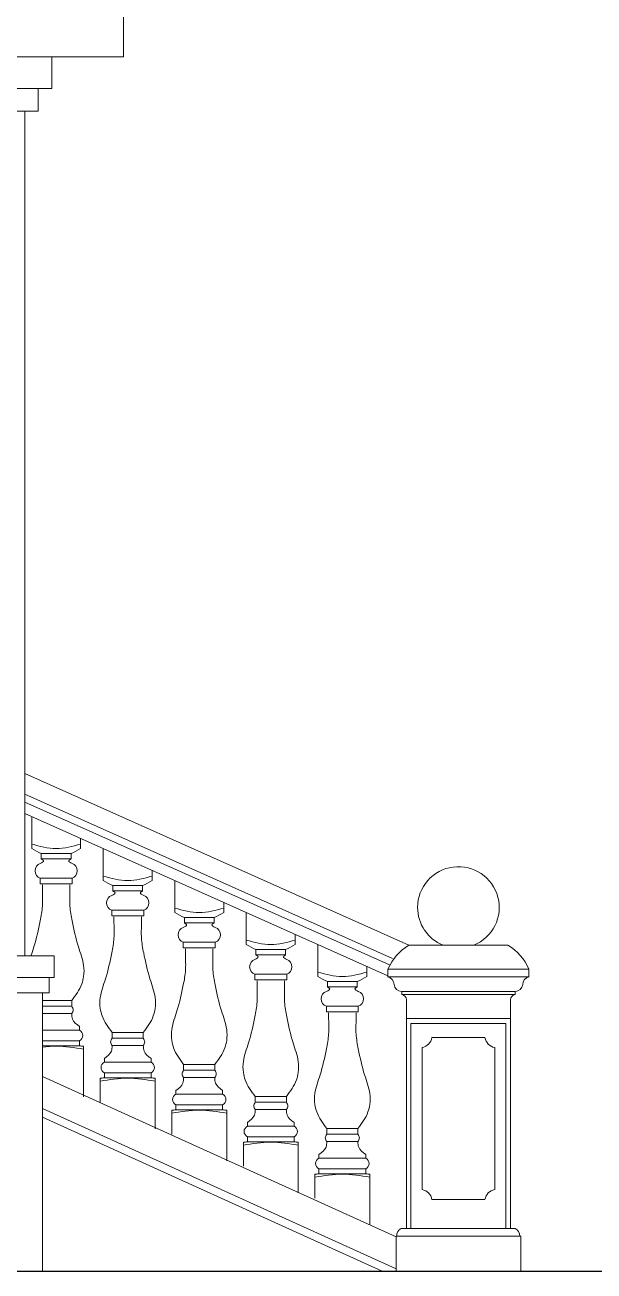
# Model space of a CAD drawing. Header units: millimetres. Extents: x 574812 to 785403, y 231698 to 285481.
# Drawn here: x 690222 to 691756, y 269263 to 272624 of the extents above; entities that cross this region are included whole.
import ezdxf

# ---------------------------------------------------------------- set-up
doc = ezdxf.new("R2010")
doc.units = ezdxf.units.MM
doc.layers.add('WALL-outdoor', color=14, linetype='Continuous', lineweight=30)
doc.layers.add('Баллюстрада', color=7, linetype='Continuous', lineweight=5)

msp = doc.modelspace()

# ---------------------------------------------------------------- linework, layer by layer
at = {"layer": 'WALL-outdoor', "lineweight": 9}
for p, q in [((690487.8, 272709.8), (690487.8, 272538.1)), ((690487.8, 272709.8), (690487.8, 272538.1)), ((684776.3, 272538.1), (690487.8, 272538.1)), ((690487.8, 272538.1), (690222, 272538.1)), ((690294.4, 272538.1), (690294.4, 272452.1)), ((689769.6, 272452.1), (690294.4, 272452.1)), ((690257.3, 272452.1), (690257.3, 272391.5)), ((689806.7, 272391.5), (690257.3, 272391.5)), ((690222, 272391.5), (690222, 270113.1)), ((690222, 271753.1), (690222, 271373.1)), ((690222, 270604.7), (691257, 270141.9)), ((690222, 270549.1), (691213.3, 270106.4)), ((690222, 270528.2), (691204.6, 270089.3)), ((690222, 270496.9), (691200.6, 270059.8)), ((690240.2, 270402.5), (690240.2, 270489.4)), ((690372.2, 270402.5), (690372.2, 270430.3)), ((690306.2, 270389.5), (690266.2, 270389.5)), ((690266.2, 270389.5), (690266.2, 270374.5)), ((690306.2, 270389.5), (690266.2, 270389.5)), ((690306.2, 270389.5), (690346.2, 270389.5)), ((690306.2, 270389.5), (690346.2, 270389.5)), ((690346.2, 270389.5), (690346.2, 270374.5)), ((690433.1, 270316.2), (690433.1, 270403.1)), ((690266.2, 270374.5), (690306.2, 270374.5)), ((690266.2, 270374.5), (690306.2, 270374.5)), ((690346.2, 270374.5), (690306.2, 270374.5)), ((690346.2, 270374.5), (690306.2, 270374.5)), ((690565.1, 270316.2), (690565.1, 270344.1)), ((690306.2, 270322.5), (690263.2, 270322.5)), ((690263.2, 270307.5), (690263.2, 270322.5)), ((690306.2, 270322.5), (690349.2, 270322.5)), ((690349.2, 270307.5), (690349.2, 270322.5)), ((690625.9, 270229.9), (690625.9, 270316.8)), ((690263.2, 270307.5), (690306.2, 270307.5)), ((690349.2, 270307.5), (690306.2, 270307.5)), ((690499.1, 270303.2), (690459.1, 270303.2)), ((690459.1, 270303.2), (690459.1, 270288.2)), ((690499.1, 270303.2), (690459.1, 270303.2)), ((690459.1, 270288.2), (690499.1, 270288.2)), ((690459.1, 270288.2), (690499.1, 270288.2)), ((690499.1, 270303.2), (690539.1, 270303.2)), ((690499.1, 270303.2), (690539.1, 270303.2)), ((690539.1, 270288.2), (690499.1, 270288.2)), ((690539.1, 270288.2), (690499.1, 270288.2)), ((690539.1, 270303.2), (690539.1, 270288.2)), ((690757.9, 270229.9), (690757.9, 270257.8)), ((690499.1, 270236.2), (690456.1, 270236.2)), ((690456.1, 270221.2), (690456.1, 270236.2)), ((690456.1, 270221.2), (690499.1, 270221.2)), ((690499.1, 270236.2), (690542.1, 270236.2)), ((690542.1, 270221.2), (690499.1, 270221.2)), ((690542.1, 270221.2), (690542.1, 270236.2)), ((690691.9, 270216.9), (690651.9, 270216.9)), ((690651.9, 270216.9), (690651.9, 270201.9)), ((690691.9, 270216.9), (690651.9, 270216.9)), ((690691.9, 270216.9), (690731.9, 270216.9)), ((690691.9, 270216.9), (690731.9, 270216.9)), ((690731.9, 270216.9), (690731.9, 270201.9)), ((690818.8, 270143.6), (690818.8, 270230.5)), ((690651.9, 270201.9), (690691.9, 270201.9)), ((690651.9, 270201.9), (690691.9, 270201.9)), ((690731.9, 270201.9), (690691.9, 270201.9)), ((690731.9, 270201.9), (690691.9, 270201.9)), ((690691.9, 270149.9), (690648.9, 270149.9)), ((690648.9, 270134.9), (690648.9, 270149.9)), ((690691.9, 270149.9), (690734.9, 270149.9)), ((690734.9, 270134.9), (690734.9, 270149.9)), ((690950.8, 270143.6), (690950.8, 270171.5)), ((691011.7, 270057.3), (691011.7, 270144.2)), ((691257, 270141.9), (691524.1, 270141.9)), ((691432, 270141.9), (691349.1, 270141.9)), ((687722, 270113.1), (690300.9, 270113.1)), ((690300.9, 270113.1), (690300.9, 270055)), ((690648.9, 270134.9), (690691.9, 270134.9)), ((690734.9, 270134.9), (690691.9, 270134.9)), ((690884.8, 270130.6), (690844.8, 270130.6)), ((690844.8, 270130.6), (690844.8, 270115.6)), ((690884.8, 270130.6), (690844.8, 270130.6)), ((690844.8, 270115.6), (690884.8, 270115.6)), ((690844.8, 270115.6), (690884.8, 270115.6)), ((690884.8, 270130.6), (690924.8, 270130.6)), ((690884.8, 270130.6), (690924.8, 270130.6)), ((690924.8, 270115.6), (690884.8, 270115.6)), ((690924.8, 270115.6), (690884.8, 270115.6)), ((690924.8, 270130.6), (690924.8, 270115.6)), ((691143.7, 270057.3), (691143.7, 270085.2)), ((691200.6, 270077.8), (691200.6, 270056.2)), ((691200.6, 270077.8), (691580.6, 270077.8)), ((691580.6, 270077.8), (691580.6, 270056.2)), ((690300.9, 270055), (678042, 270055)), ((690287.4, 270055), (690287.4, 270013.1)), ((690884.8, 270063.6), (690841.8, 270063.6)), ((690841.8, 270048.6), (690841.8, 270063.6)), ((690841.8, 270048.6), (690884.8, 270048.6)), ((690884.8, 270063.6), (690927.8, 270063.6)), ((690927.8, 270048.6), (690884.8, 270048.6)), ((690927.8, 270048.6), (690927.8, 270063.6)), ((691077.7, 270044.3), (691037.7, 270044.3)), ((691037.7, 270044.3), (691037.7, 270029.3)), ((691077.7, 270044.3), (691037.7, 270044.3)), ((691077.7, 270044.3), (691117.7, 270044.3)), ((691077.7, 270044.3), (691117.7, 270044.3)), ((691117.7, 270044.3), (691117.7, 270029.3)), ((691200.6, 270056.8), (691580.6, 270056.8)), ((687708.5, 270013.1), (690287.4, 270013.1)), ((690269.5, 270013.1), (690269.5, 269263.1)), ((691037.7, 270029.3), (691077.7, 270029.3)), ((691037.7, 270029.3), (691077.7, 270029.3)), ((691117.7, 270029.3), (691077.7, 270029.3)), ((691117.7, 270029.3), (691077.7, 270029.3)), ((691237.9, 270017.4), (691237.9, 270008.7)), ((691237.9, 270017.4), (691543.2, 270017.4)), ((691237.9, 270008.7), (691543.2, 270008.7)), ((691543.2, 270017.4), (691543.2, 270008.7)), ((690306.2, 269992.5), (690269.5, 269992.5)), ((690269.5, 269977.5), (690306.2, 269977.5)), ((690306.2, 269992.5), (690348.2, 269992.5)), ((690348.2, 269977.5), (690306.2, 269977.5)), ((690348.2, 269992.5), (690348.2, 269977.5)), ((691077.7, 269977.3), (691034.7, 269977.3)), ((691034.7, 269962.3), (691034.7, 269977.3)), ((691077.7, 269977.3), (691120.7, 269977.3)), ((691120.7, 269962.3), (691120.7, 269977.3)), ((691250.6, 269378.1), (691250.6, 269994.7)), ((691530.6, 269378.1), (691530.6, 269994.7)), ((690269.5, 269957.5), (690306.2, 269957.5)), ((690348.2, 269957.5), (690306.2, 269957.5)), ((691034.7, 269962.3), (691077.7, 269962.3)), ((691120.7, 269962.3), (691077.7, 269962.3)), ((691250.6, 269944.7), (691530.6, 269944.7)), ((691530.6, 269378.1), (691530.6, 269944.7)), ((690269.5, 269912.5), (690306.2, 269912.5)), ((690369.2, 269912.5), (690306.2, 269912.5)), ((690369.2, 269922.5), (690369.2, 269912.5)), ((690499.1, 269906.2), (690457.1, 269906.2)), ((690457.1, 269906.2), (690457.1, 269891.2)), ((690499.1, 269906.2), (690541.1, 269906.2)), ((690541.1, 269906.2), (690541.1, 269891.2)), ((691262.6, 269378.1), (691262.6, 269930.6)), ((691518.6, 269930.6), (691262.6, 269930.6)), ((691518.6, 269378.1), (691518.6, 269930.6)), ((690269.5, 269884.5), (690306.2, 269884.5)), ((690369.2, 269884.5), (690306.2, 269884.5)), ((690369.2, 269884.5), (690369.2, 269870.5)), ((690457.1, 269891.2), (690499.1, 269891.2)), ((690457.1, 269871.2), (690499.1, 269871.2)), ((690541.1, 269891.2), (690499.1, 269891.2)), ((690541.1, 269871.2), (690499.1, 269871.2)), ((691319.2, 269893.1), (691461.9, 269893.1)), ((690269.5, 269870.5), (690306.2, 269870.5)), ((690369.2, 269870.5), (690306.2, 269870.5)), ((690380.2, 269733.2), (690380.2, 269869.5)), ((691292.8, 269483.1), (691292.8, 269866)), ((691488.3, 269483.1), (691488.3, 269866)), ((690436.1, 269836.2), (690436.1, 269826.2)), ((690436.1, 269826.2), (690499.1, 269826.2)), ((690562.1, 269826.2), (690499.1, 269826.2)), ((690562.1, 269836.2), (690562.1, 269826.2)), ((690691.9, 269819.9), (690649.9, 269819.9)), ((690649.9, 269819.9), (690649.9, 269804.9)), ((690649.9, 269804.9), (690691.9, 269804.9)), ((690691.9, 269819.9), (690733.9, 269819.9)), ((690733.9, 269804.9), (690691.9, 269804.9)), ((690733.9, 269819.9), (690733.9, 269804.9)), ((690269.5, 269788), (691222.6, 269355.9)), ((690425.1, 269783.2), (690425.1, 269718.8)), ((690436.1, 269798.2), (690499.1, 269798.2)), ((690436.1, 269798.2), (690436.1, 269784.2)), ((690436.1, 269784.2), (690499.1, 269784.2)), ((690562.1, 269798.2), (690499.1, 269798.2)), ((690562.1, 269784.2), (690499.1, 269784.2)), ((690562.1, 269798.2), (690562.1, 269784.2)), ((690573.1, 269646.9), (690573.1, 269783.2)), ((690649.9, 269784.9), (690691.9, 269784.9)), ((690733.9, 269784.9), (690691.9, 269784.9)), ((690628.9, 269749.9), (690628.9, 269739.9)), ((690628.9, 269739.9), (690691.9, 269739.9)), ((690754.9, 269739.9), (690691.9, 269739.9)), ((690754.9, 269749.9), (690754.9, 269739.9)), ((690628.9, 269711.9), (690691.9, 269711.9)), ((690628.9, 269711.9), (690628.9, 269697.9)), ((690754.9, 269711.9), (690691.9, 269711.9)), ((690754.9, 269711.9), (690754.9, 269697.9)), ((690884.8, 269733.6), (690842.8, 269733.6)), ((690842.8, 269733.6), (690842.8, 269718.6)), ((690842.8, 269718.6), (690884.8, 269718.6)), ((690884.8, 269733.6), (690926.8, 269733.6)), ((690926.8, 269718.6), (690884.8, 269718.6)), ((690926.8, 269733.6), (690926.8, 269718.6)), ((690269.5, 269701.2), (691222.6, 269269.1)), ((690269.5, 269678.2), (691184.9, 269263.1)), ((690617.9, 269696.9), (690617.9, 269632.6)), ((690628.9, 269697.9), (690691.9, 269697.9)), ((690754.9, 269697.9), (690691.9, 269697.9)), ((690765.9, 269560.6), (690765.9, 269696.9)), ((690842.8, 269698.6), (690884.8, 269698.6)), ((690926.8, 269698.6), (690884.8, 269698.6)), ((690821.8, 269663.6), (690821.8, 269653.6)), ((690821.8, 269653.6), (690884.8, 269653.6)), ((690947.8, 269653.6), (690884.8, 269653.6)), ((690947.8, 269663.6), (690947.8, 269653.6)), ((691077.7, 269647.3), (691035.7, 269647.3)), ((691035.7, 269647.3), (691035.7, 269632.3)), ((691077.7, 269647.3), (691119.7, 269647.3)), ((691119.7, 269647.3), (691119.7, 269632.3)), ((690810.8, 269610.6), (690810.8, 269546.3)), ((690821.8, 269625.6), (690884.8, 269625.6)), ((690821.8, 269625.6), (690821.8, 269611.6)), ((690821.8, 269611.6), (690884.8, 269611.6)), ((690947.8, 269625.6), (690884.8, 269625.6)), ((690947.8, 269611.6), (690884.8, 269611.6)), ((690947.8, 269625.6), (690947.8, 269611.6)), ((690958.8, 269474.3), (690958.8, 269610.6)), ((691035.7, 269632.3), (691077.7, 269632.3)), ((691035.7, 269612.3), (691077.7, 269612.3)), ((691119.7, 269632.3), (691077.7, 269632.3)), ((691119.7, 269612.3), (691077.7, 269612.3)), ((691014.7, 269577.3), (691014.7, 269567.3)), ((691140.7, 269577.3), (691140.7, 269567.3)), ((691014.7, 269567.3), (691077.7, 269567.3)), ((691014.7, 269539.3), (691077.7, 269539.3)), ((691014.7, 269539.3), (691014.7, 269525.3)), ((691140.7, 269567.3), (691077.7, 269567.3)), ((691140.7, 269539.3), (691077.7, 269539.3)), ((691140.7, 269539.3), (691140.7, 269525.3)), ((691003.7, 269524.3), (691003.7, 269460)), ((691014.7, 269525.3), (691077.7, 269525.3)), ((691140.7, 269525.3), (691077.7, 269525.3)), ((691151.7, 269388), (691151.7, 269524.3)), ((691319.2, 269456), (691461.9, 269456)), ((691236.4, 269378.1), (691543.9, 269378.1)), ((691222.6, 269263.1), (691222.6, 269357.6)), ((691558.6, 269357.6), (691222.6, 269357.6)), ((691558.6, 269263.1), (691558.6, 269357.6))]:
    msp.add_line(p, q, dxfattribs=at)
for centre, radius, start, end in [((690270.5, 270342.5), 21.3, 110.016, 249.984), ((690270.5, 270342.5), 21.3, 110.016, 249.984), ((690341.9, 270342.5), 21.3, 290.016, 69.984), ((690341.9, 270342.5), 21.3, 290.016, 69.984), ((691390.6, 270243.8), 110, 292.1264, 180), ((690463.4, 270256.2), 21.3, 110.016, 249.984), ((690463.4, 270256.2), 21.3, 110.016, 249.984), ((690534.8, 270256.2), 21.3, 290.016, 69.984), ((690534.8, 270256.2), 21.3, 290.016, 69.984), ((691390.6, 270243.8), 110, 180, 247.8736), ((690656.2, 270169.9), 21.3, 110.016, 249.984), ((690656.2, 270169.9), 21.3, 110.016, 249.984), ((690727.7, 270169.9), 21.3, 290.016, 69.984), ((690727.7, 270169.9), 21.3, 290.016, 69.984), ((691330.2, 270020.6), 141.6, 121.1151, 156.2023), ((691451, 270020.6), 141.6, 23.7977, 58.8849), ((690849.1, 270083.6), 21.3, 110.016, 249.984), ((690849.1, 270083.6), 21.3, 110.016, 249.984), ((690920.5, 270083.6), 21.3, 290.016, 69.984), ((690920.5, 270083.6), 21.3, 290.016, 69.984), ((691042, 269997.3), 21.3, 110.016, 249.984), ((691042, 269997.3), 21.3, 110.016, 249.984), ((691113.4, 269997.3), 21.3, 290.016, 69.984), ((691113.4, 269997.3), 21.3, 290.016, 69.984), ((691238.2, 270038.3), 21, 185.1687, 269.0425), ((691542.9, 270038.3), 21, 270.9575, 354.8313), ((690362.8, 269898.5), 15.4, 294.5295, 65.4705), ((690442.5, 269812.2), 15.4, 114.5295, 245.4705), ((690555.7, 269812.2), 15.4, 294.5295, 65.4705), ((690635.3, 269725.9), 15.4, 114.5295, 245.4705), ((690748.6, 269725.9), 15.4, 294.5295, 65.4705), ((690828.2, 269639.6), 15.4, 114.5295, 245.4705), ((690941.4, 269639.6), 15.4, 294.5295, 65.4705), ((691021.1, 269553.3), 15.4, 114.5295, 245.4705), ((691134.3, 269553.3), 15.4, 294.5295, 65.4705)]:
    msp.add_arc(centre, radius, start, end, dxfattribs=at)
for centre, major_axis, start_param, end_param in [((691195, 270034.3), (0, 22.9), -1.476584, -0.251411), ((691236, 269993.9), (0, 14.9), -1.521299, -0.129455), ((691286.8, 269899.3), (0, 33.8), 3.325418, 4.528564), ((691494.3, 269449.9), (0, 33.8), 0.183825, 1.386971), ((691245.3, 269358.7), (0, 21.5), 0.439521, 1.621642)]:
    msp.add_ellipse(centre, major_axis=major_axis, ratio=0.976541, start_param=start_param, end_param=end_param, dxfattribs=at)
at = {"layer": 'WALL-outdoor', "lineweight": 9, "extrusion": (0, 0, -1)}
for centre, major_axis, start_param, end_param in [((691586.1, 270034.3), (0, 22.9), -1.476584, -0.251411), ((691545.1, 269993.9), (0, 14.9), -1.521299, -0.129455), ((691494.3, 269899.3), (0, 33.8), 3.325418, 4.528564), ((691286.8, 269449.9), (0, 33.8), 0.183825, 1.386971), ((691534.9, 269358.7), (0, 21.5), 0.439521, 1.621642)]:
    msp.add_ellipse(centre, major_axis=major_axis, ratio=0.976541, start_param=start_param, end_param=end_param, dxfattribs=at)
at = {"layer": 'WALL-outdoor', "lineweight": 9}
for points in [[(690240.2, 270414.5), (690262.2, 270408.5), (690284.2, 270402.5), (690306.2, 270402.5)], [(690372.2, 270414.5), (690350.2, 270408.5), (690328.2, 270402.5), (690306.2, 270402.5)], [(690240.2, 270402.5), (690248.7, 270397.7), (690257.2, 270392.9), (690266.2, 270389.5)], [(690372.2, 270402.5), (690363.7, 270397.7), (690355.1, 270392.9), (690346.2, 270389.5)], [(690433.1, 270328.2), (690455.1, 270322.2), (690477.1, 270316.2), (690499.1, 270316.2)], [(690433.1, 270316.2), (690441.6, 270311.4), (690450.1, 270306.6), (690459.1, 270303.2)], [(690565.1, 270328.2), (690543.1, 270322.2), (690521.1, 270316.2), (690499.1, 270316.2)], [(690565.1, 270316.2), (690556.5, 270311.4), (690548, 270306.6), (690539.1, 270303.2)], [(690625.9, 270241.9), (690647.9, 270235.9), (690669.9, 270229.9), (690691.9, 270229.9)], [(690757.9, 270241.9), (690735.9, 270235.9), (690713.9, 270229.9), (690691.9, 270229.9)], [(690625.9, 270229.9), (690634.5, 270225.1), (690643, 270220.3), (690651.9, 270216.9)], [(690757.9, 270229.9), (690749.4, 270225.1), (690740.9, 270220.3), (690731.9, 270216.9)], [(690818.8, 270155.6), (690840.8, 270149.6), (690862.8, 270143.6), (690884.8, 270143.6)], [(690818.8, 270143.6), (690827.3, 270138.8), (690835.9, 270134), (690844.8, 270130.6)], [(690950.8, 270155.6), (690928.8, 270149.6), (690906.8, 270143.6), (690884.8, 270143.6)], [(690950.8, 270143.6), (690942.3, 270138.8), (690933.8, 270134), (690924.8, 270130.6)], [(691011.7, 270069.3), (691033.7, 270063.3), (691055.7, 270057.3), (691077.7, 270057.3)], [(691011.7, 270057.3), (691020.2, 270052.5), (691028.7, 270047.7), (691037.7, 270044.3)], [(691143.7, 270069.3), (691121.7, 270063.3), (691099.7, 270057.3), (691077.7, 270057.3)], [(691143.7, 270057.3), (691135.2, 270052.5), (691126.7, 270047.7), (691117.7, 270044.3)]]:
    msp.add_open_spline(points, degree=3, dxfattribs=at)
for points in [[(690266.2, 270374.5), (690272.2, 270369.5), (690263.2, 270362.5)], [(690266.2, 270374.5), (690272.2, 270369.5), (690263.2, 270362.5)], [(690346.2, 270374.5), (690340.2, 270369.5), (690349.2, 270362.5)], [(690346.2, 270374.5), (690340.2, 270369.5), (690349.2, 270362.5)], [(690343.2, 270304.5), (690343.2, 270287.5), (690343.2, 270247.5), (690349.2, 270207.5), (690366.2, 270137.5), (690380.2, 270087.5), (690380.2, 270057.5), (690375.2, 270037.5), (690348.2, 269992.5)], [(690459.1, 270288.2), (690465.1, 270283.2), (690456.1, 270276.2)], [(690459.1, 270288.2), (690465.1, 270283.2), (690456.1, 270276.2)], [(690539.1, 270288.2), (690533.1, 270283.2), (690542.1, 270276.2)], [(690539.1, 270288.2), (690533.1, 270283.2), (690542.1, 270276.2)], [(690462.1, 270218.2), (690462.1, 270201.2), (690462.1, 270161.2), (690456.1, 270121.2), (690439.1, 270051.2), (690425.1, 270001.2), (690425.1, 269971.2), (690430.1, 269951.2), (690457.1, 269906.2)], [(690536.1, 270218.2), (690536.1, 270201.2), (690536.1, 270161.2), (690542.1, 270121.2), (690559.1, 270051.2), (690573.1, 270001.2), (690573.1, 269971.2), (690568.1, 269951.2), (690541.1, 269906.2)], [(690651.9, 270201.9), (690657.9, 270196.9), (690648.9, 270189.9)], [(690651.9, 270201.9), (690657.9, 270196.9), (690648.9, 270189.9)], [(690731.9, 270201.9), (690725.9, 270196.9), (690734.9, 270189.9)], [(690731.9, 270201.9), (690725.9, 270196.9), (690734.9, 270189.9)], [(690654.9, 270131.9), (690654.9, 270114.9), (690654.9, 270074.9), (690648.9, 270034.9), (690631.9, 269964.9), (690617.9, 269914.9), (690617.9, 269884.9), (690622.9, 269864.9), (690649.9, 269819.9)], [(690728.9, 270131.9), (690728.9, 270114.9), (690728.9, 270074.9), (690734.9, 270034.9), (690751.9, 269964.9), (690765.9, 269914.9), (690765.9, 269884.9), (690760.9, 269864.9), (690733.9, 269819.9)], [(690844.8, 270115.6), (690850.8, 270110.6), (690841.8, 270103.6)], [(690844.8, 270115.6), (690850.8, 270110.6), (690841.8, 270103.6)], [(690924.8, 270115.6), (690918.8, 270110.6), (690927.8, 270103.6)], [(690924.8, 270115.6), (690918.8, 270110.6), (690927.8, 270103.6)], [(690847.8, 270045.6), (690847.8, 270028.6), (690847.8, 269988.6), (690841.8, 269948.6), (690824.8, 269878.6), (690810.8, 269828.6), (690810.8, 269798.6), (690815.8, 269778.6), (690842.8, 269733.6)], [(690921.8, 270045.6), (690921.8, 270028.6), (690921.8, 269988.6), (690927.8, 269948.6), (690944.8, 269878.6), (690958.8, 269828.6), (690958.8, 269798.6), (690953.8, 269778.6), (690926.8, 269733.6)], [(691037.7, 270029.3), (691043.7, 270024.3), (691034.7, 270017.3)], [(691037.7, 270029.3), (691043.7, 270024.3), (691034.7, 270017.3)], [(691117.7, 270029.3), (691111.7, 270024.3), (691120.7, 270017.3)], [(691117.7, 270029.3), (691111.7, 270024.3), (691120.7, 270017.3)], [(690348.2, 269957.5), (690352.2, 269967.5), (690348.2, 269977.5)], [(690348.2, 269957.5), (690350.2, 269942.5), (690369.2, 269922.5)], [(691040.7, 269959.3), (691040.7, 269942.3), (691040.7, 269902.3), (691034.7, 269862.3), (691017.7, 269792.3), (691003.7, 269742.3), (691003.7, 269712.3), (691008.7, 269692.3), (691035.7, 269647.3)], [(691114.7, 269959.3), (691114.7, 269942.3), (691114.7, 269902.3), (691120.7, 269862.3), (691137.7, 269792.3), (691151.7, 269742.3), (691151.7, 269712.3), (691146.7, 269692.3), (691119.7, 269647.3)], [(690457.1, 269871.2), (690455.1, 269856.2), (690436.1, 269836.2)], [(690457.1, 269871.2), (690453.1, 269881.2), (690457.1, 269891.2)], [(690541.1, 269871.2), (690545.1, 269881.2), (690541.1, 269891.2)], [(690541.1, 269871.2), (690543.1, 269856.2), (690562.1, 269836.2)], [(690649.9, 269784.9), (690645.9, 269794.9), (690649.9, 269804.9)], [(690733.9, 269784.9), (690737.9, 269794.9), (690733.9, 269804.9)], [(690649.9, 269784.9), (690647.9, 269769.9), (690628.9, 269749.9)], [(690733.9, 269784.9), (690735.9, 269769.9), (690754.9, 269749.9)], [(690842.8, 269698.6), (690838.8, 269708.6), (690842.8, 269718.6)], [(690926.8, 269698.6), (690930.8, 269708.6), (690926.8, 269718.6)], [(690842.8, 269698.6), (690840.8, 269683.6), (690821.8, 269663.6)], [(690926.8, 269698.6), (690928.8, 269683.6), (690947.8, 269663.6)], [(691035.7, 269612.3), (691033.7, 269597.3), (691014.7, 269577.3)], [(691035.7, 269612.3), (691031.7, 269622.3), (691035.7, 269632.3)], [(691119.7, 269612.3), (691123.7, 269622.3), (691119.7, 269632.3)], [(691119.7, 269612.3), (691121.7, 269597.3), (691140.7, 269577.3)]]:
    msp.add_spline(points, degree=3, dxfattribs=at)
for points, knots in [([(690269.2, 270304.5), (690269.2, 270298.8), (690269, 270279.8), (690270.8, 270247.2), (690261.4, 270197), (690251.7, 270152.2), (690240.8, 270121.3), (690238.3, 270113.1)], [0, 0, 0, 0, 17, 57, 97.447497, 169.482211, 194.956753, 194.956753, 194.956753, 194.956753]), ([(690269.5, 269867), (690281.7, 269868.5), (690294, 269869.5), (690306.2, 269869.5), (690306.2, 269869.5)], [3.753163, 3.753163, 3.753163, 3.753163, 7.443118, 7.443118, 7.443118, 7.443118, 7.443118]), ([(690380.2, 269861.5), (690355.5, 269865.5), (690330.9, 269869.5), (690306.2, 269869.5), (690306.2, 269869.5)], [0, 0, 0, 0, 7.443118, 7.443118, 7.443118, 7.443118, 7.443118]), ([(690380.2, 269869.5), (690376.5, 269869.8), (690372.8, 269870.2), (690369.2, 269870.5), (690369.1, 269870.5)], [0, 0, 0, 0, 1.104536, 1.109968, 1.109968, 1.109968, 1.109968]), ([(690425.1, 269783.2), (690428.7, 269783.6), (690432.4, 269783.9), (690436.1, 269784.2), (690436.1, 269784.2)], [0, 0, 0, 0, 1.104536, 1.109968, 1.109968, 1.109968, 1.109968]), ([(690425.1, 269775.2), (690449.7, 269779.2), (690474.4, 269783.2), (690499.1, 269783.2), (690499.1, 269783.2)], [0, 0, 0, 0, 7.443118, 7.443118, 7.443118, 7.443118, 7.443118]), ([(690573.1, 269775.2), (690548.4, 269779.2), (690523.7, 269783.2), (690499.1, 269783.2), (690499.1, 269783.2)], [0, 0, 0, 0, 7.443118, 7.443118, 7.443118, 7.443118, 7.443118]), ([(690573.1, 269783.2), (690569.4, 269783.6), (690565.7, 269783.9), (690562, 269784.2), (690562, 269784.2)], [0, 0, 0, 0, 1.104536, 1.109968, 1.109968, 1.109968, 1.109968]), ([(690617.9, 269696.9), (690621.6, 269697.3), (690625.3, 269697.6), (690629, 269697.9), (690629, 269697.9)], [0, 0, 0, 0, 1.104536, 1.109968, 1.109968, 1.109968, 1.109968]), ([(690617.9, 269688.9), (690642.6, 269692.9), (690667.3, 269696.9), (690691.9, 269696.9), (690691.9, 269696.9)], [0, 0, 0, 0, 7.443118, 7.443118, 7.443118, 7.443118, 7.443118]), ([(690765.9, 269688.9), (690741.3, 269692.9), (690716.6, 269696.9), (690691.9, 269696.9), (690691.9, 269696.9)], [0, 0, 0, 0, 7.443118, 7.443118, 7.443118, 7.443118, 7.443118]), ([(690765.9, 269696.9), (690762.3, 269697.3), (690758.6, 269697.6), (690754.9, 269697.9), (690754.9, 269697.9)], [0, 0, 0, 0, 1.104536, 1.109968, 1.109968, 1.109968, 1.109968]), ([(690810.8, 269610.6), (690814.5, 269611), (690818.2, 269611.4), (690821.9, 269611.6), (690821.9, 269611.6)], [0, 0, 0, 0, 1.104536, 1.109968, 1.109968, 1.109968, 1.109968]), ([(690810.8, 269602.6), (690835.5, 269606.6), (690860.2, 269610.6), (690884.8, 269610.6), (690884.8, 269610.6)], [0, 0, 0, 0, 7.443118, 7.443118, 7.443118, 7.443118, 7.443118]), ([(690958.8, 269602.6), (690934.2, 269606.6), (690909.5, 269610.6), (690884.8, 269610.6), (690884.8, 269610.6)], [0, 0, 0, 0, 7.443118, 7.443118, 7.443118, 7.443118, 7.443118]), ([(690958.8, 269610.6), (690955.2, 269611), (690951.5, 269611.4), (690947.8, 269611.6), (690947.8, 269611.6)], [0, 0, 0, 0, 1.104536, 1.109968, 1.109968, 1.109968, 1.109968]), ([(691003.7, 269524.3), (691007.4, 269524.7), (691011.1, 269525.1), (691014.7, 269525.3), (691014.8, 269525.3)], [0, 0, 0, 0, 1.104536, 1.109968, 1.109968, 1.109968, 1.109968]), ([(691003.7, 269516.3), (691028.4, 269520.3), (691053, 269524.3), (691077.7, 269524.3), (691077.7, 269524.3)], [0, 0, 0, 0, 7.443118, 7.443118, 7.443118, 7.443118, 7.443118]), ([(691151.7, 269516.3), (691127, 269520.3), (691102.4, 269524.3), (691077.7, 269524.3), (691077.7, 269524.3)], [0, 0, 0, 0, 7.443118, 7.443118, 7.443118, 7.443118, 7.443118]), ([(691151.7, 269524.3), (691148, 269524.7), (691144.4, 269525.1), (691140.7, 269525.3), (691140.7, 269525.3)], [0, 0, 0, 0, 1.104536, 1.109968, 1.109968, 1.109968, 1.109968])]:
    msp.add_open_spline(points, degree=3, knots=knots, dxfattribs=at)
at = {"layer": 'Баллюстрада', "lineweight": 30}
msp.add_line((661107.7, 269263.1), (699107.7, 269263.1), dxfattribs=at)

doc.saveas('drawing.dxf')
